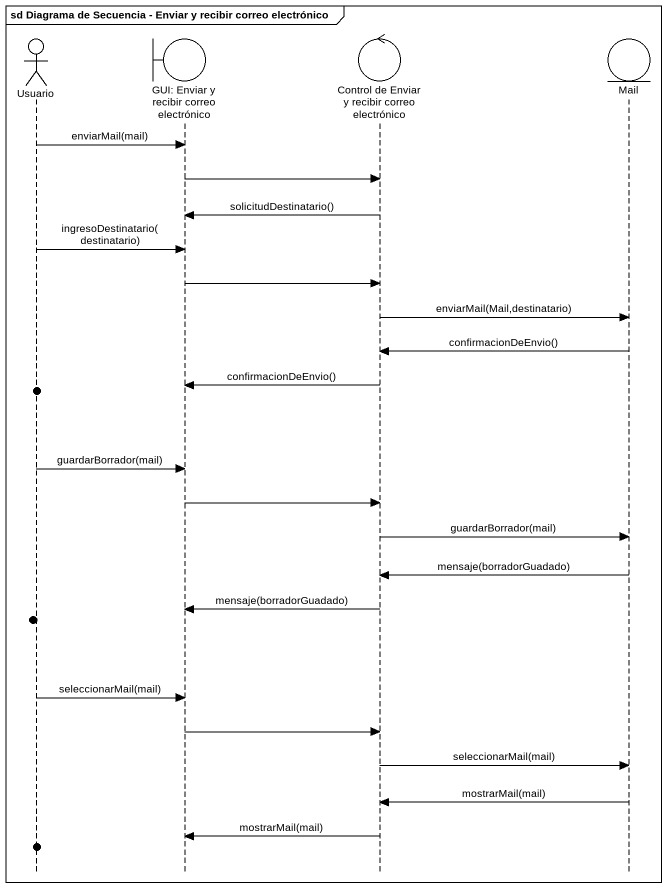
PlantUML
@startuml
mainframe sd Diagrama de Secuencia - Enviar y recibir correo electrónico
hide footbox
actor Usuario
boundary "GUI: Enviar y recibir correo electrónico" as GUI_Enviar_y_recibir_correo
control "Control de Enviar y recibir correo electrónico" as Control_de_Enviar_y_recibir
entity Mail

Usuario -> GUI_Enviar_y_recibir_correo : enviarMail(mail)
GUI_Enviar_y_recibir_correo -> Control_de_Enviar_y_recibir
Control_de_Enviar_y_recibir -> GUI_Enviar_y_recibir_correo : solicitudDestinatario()
Usuario -> GUI_Enviar_y_recibir_correo : ingresoDestinatario(destinatario)
GUI_Enviar_y_recibir_correo -> Control_de_Enviar_y_recibir
Control_de_Enviar_y_recibir -> Mail : enviarMail(Mail,destinatario)
Mail -> Control_de_Enviar_y_recibir : confirmacionDeEnvio()
Control_de_Enviar_y_recibir -> GUI_Enviar_y_recibir_correo : confirmacionDeEnvio()
Usuario -> GUI_Enviar_y_recibir_correo : guardarBorrador(mail)
GUI_Enviar_y_recibir_correo -> Control_de_Enviar_y_recibir
Control_de_Enviar_y_recibir -> Mail : guardarBorrador(mail)
Mail -> Control_de_Enviar_y_recibir : mensaje(borradorGuadado)
Control_de_Enviar_y_recibir -> GUI_Enviar_y_recibir_correo : mensaje(borradorGuadado)
Usuario -> GUI_Enviar_y_recibir_correo : seleccionarMail(mail)
GUI_Enviar_y_recibir_correo -> Control_de_Enviar_y_recibir
Control_de_Enviar_y_recibir -> Mail : seleccionarMail(mail)
Mail -> Control_de_Enviar_y_recibir : mostrarMail(mail)
Control_de_Enviar_y_recibir -> GUI_Enviar_y_recibir_correo : mostrarMail(mail)
@enduml
